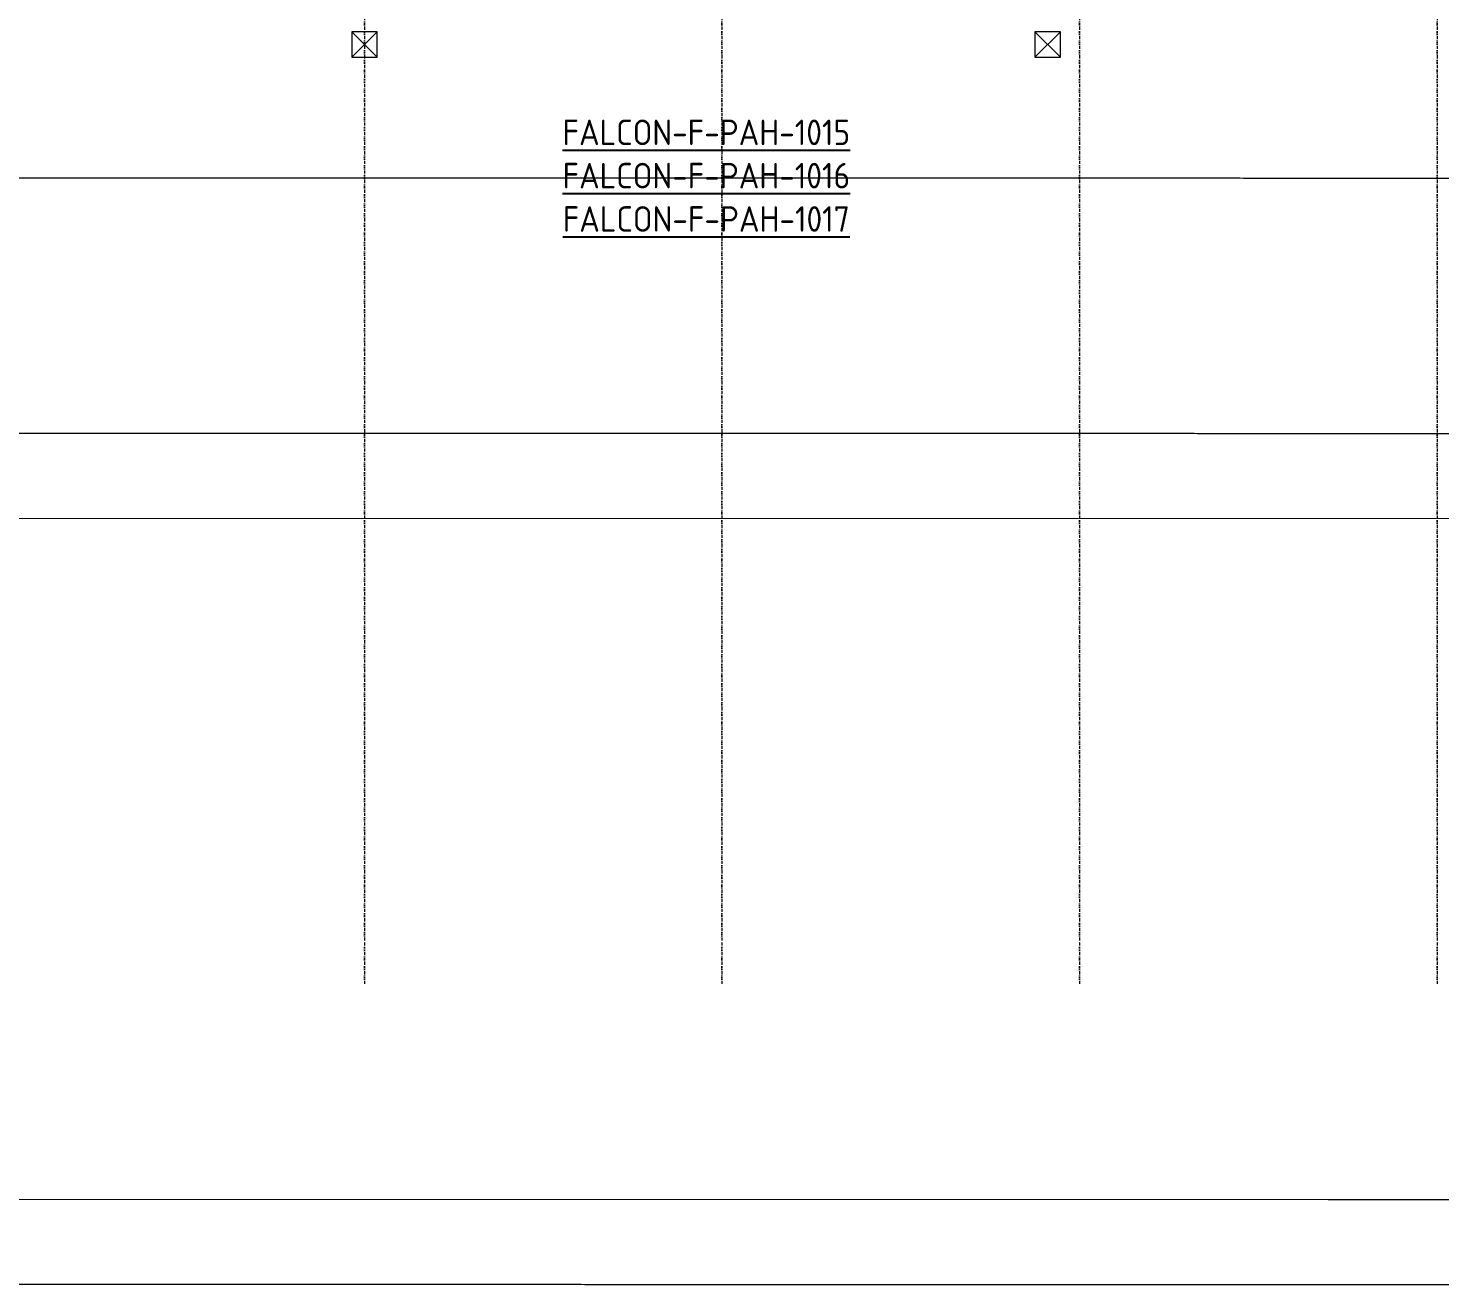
# Model space of a CAD drawing. Extents: x -76427 to 292734, y -42117 to 131250.
# Drawn here: x 151700 to 184865, y -36068 to -6519 of the extents above; entities that cross this region are included whole.
import ezdxf
from ezdxf.enums import TextEntityAlignment as Align

# ---------------------------------------------------------------- set-up
doc = ezdxf.new("R2010")
doc.units = 0
doc.header["$LTSCALE"] = 250
doc.linetypes.add('H12PL1$0$CENTERK4', pattern=[0.3582, 0.3333, -0.0083, 0.0083, -0.0083])
doc.linetypes.add('H12PL1$0$JJP_三點線', pattern=[0.9, 0.3, -0.15, 0, -0.15, 0, -0.15, 0, -0.15])
for name, color, linetype in [('H12PL1$0$L10_14_DOURO', 252, 'Continuous'), ('H12PL1$0$L10_14_SIKICHI', 252, 'Continuous'), ('H12PL1$0$L10_14_SUGATA3', 252, 'Continuous'), ('H12PL1$0$S-GRID', 252, 'Continuous'), ('XFM2Q05-200k$0$M-HVAC-EQUP-TEXT', 4, 'Continuous')]:
    doc.layers.add(name, color=color, linetype=linetype)
doc.styles.add('XFM2Q05-200k$0$AA-TXT', font='isocp.shx', dxfattribs={"width": 0.8, "bigfont": 'china.shx'})

# ---------------------------------------------------------------- blocks, each defined once
blk = doc.blocks.new('H12PL1')
at = {"layer": 'H12PL1$0$L10_14_DOURO', "lineweight": 0}
for p, q in [((263350.86, -18066.2), (-720.36, -18001.66)), ((182239.32, -34046.38), (96439.32, -34025.4)), ((270987.98, -34068.07), (182239.32, -34046.38))]:
    blk.add_line(p, q, dxfattribs=at)
at = {"layer": 'H12PL1$0$L10_14_SIKICHI', "linetype": 'H12PL1$0$CENTERK4', "lineweight": 0}
for p, q in [((263352.82, -10066.2), (-23200, -9996.16)), ((263351.35, -16066.2), (-23200, -15996.16)), ((263351.35, -16066.2), (-14000, -15998.41)), ((182238.83, -36046.38), (96438.83, -36025.4)), ((270987.49, -36068.07), (182238.83, -36046.38))]:
    blk.add_line(p, q, dxfattribs=at)
at = {"layer": 'H12PL1$0$L10_14_SUGATA3', "lineweight": 0}
for p, q in [((159300, -6600), (159900, -7200)), ((159300, -7200), (159900, -6600)), ((175350, -6600), (175950, -7200)), ((175350, -7200), (175950, -6600))]:
    blk.add_line(p, q, dxfattribs=at)
at = {"layer": 'H12PL1$0$L10_14_SUGATA3', "lineweight": 0, "flags": 128}
for points in [[(159300, -7200), (159900, -7200), (159900, -6600), (159300, -6600)], [(175350, -7200), (175950, -7200), (175950, -6600), (175350, -6600)]]:
    blk.add_lwpolyline(points, close=True, dxfattribs=at)
at = {"layer": 'H12PL1$0$S-GRID', "linetype": 'H12PL1$0$JJP_三點線', "lineweight": 0}
for p, q in [((159600, 128250), (159600, -28000)), ((168000, 128250), (168000, -28000)), ((176400, 128250), (176400, -28000)), ((184800, 128250), (184800, -28000)), ((159600, -28000), (159600, -29000)), ((168000, -28000), (168000, -29000)), ((176400, -28000), (176400, -29000)), ((184800, -28000), (184800, -29000))]:
    blk.add_line(p, q, dxfattribs=at)
blk = doc.blocks.new('XFM2Q05-200k')
at = {"layer": 'XFM2Q05-200k$0$M-HVAC-EQUP-TEXT', "style": 'XFM2Q05-200k$0$AA-TXT'}
for s, p in [('%%UFALCON-F-PAH-1015', (167633, -8966)), ('%%UFALCON-F-PAH-1016', (167633, -9983)), ('%%UFALCON-F-PAH-1017', (167631, -11001))]:
    blk.add_text(s, height=600, dxfattribs=at).set_placement(p, align=Align.MIDDLE_CENTER)

msp = doc.modelspace()

# ---------------------------------------------------------------- block references
msp.add_blockref('H12PL1', (0, 0))

# ---------------------------------------------------------------- next in the draw order: block references
msp.add_blockref('XFM2Q05-200k', (0, 0))

doc.saveas('drawing.dxf')
